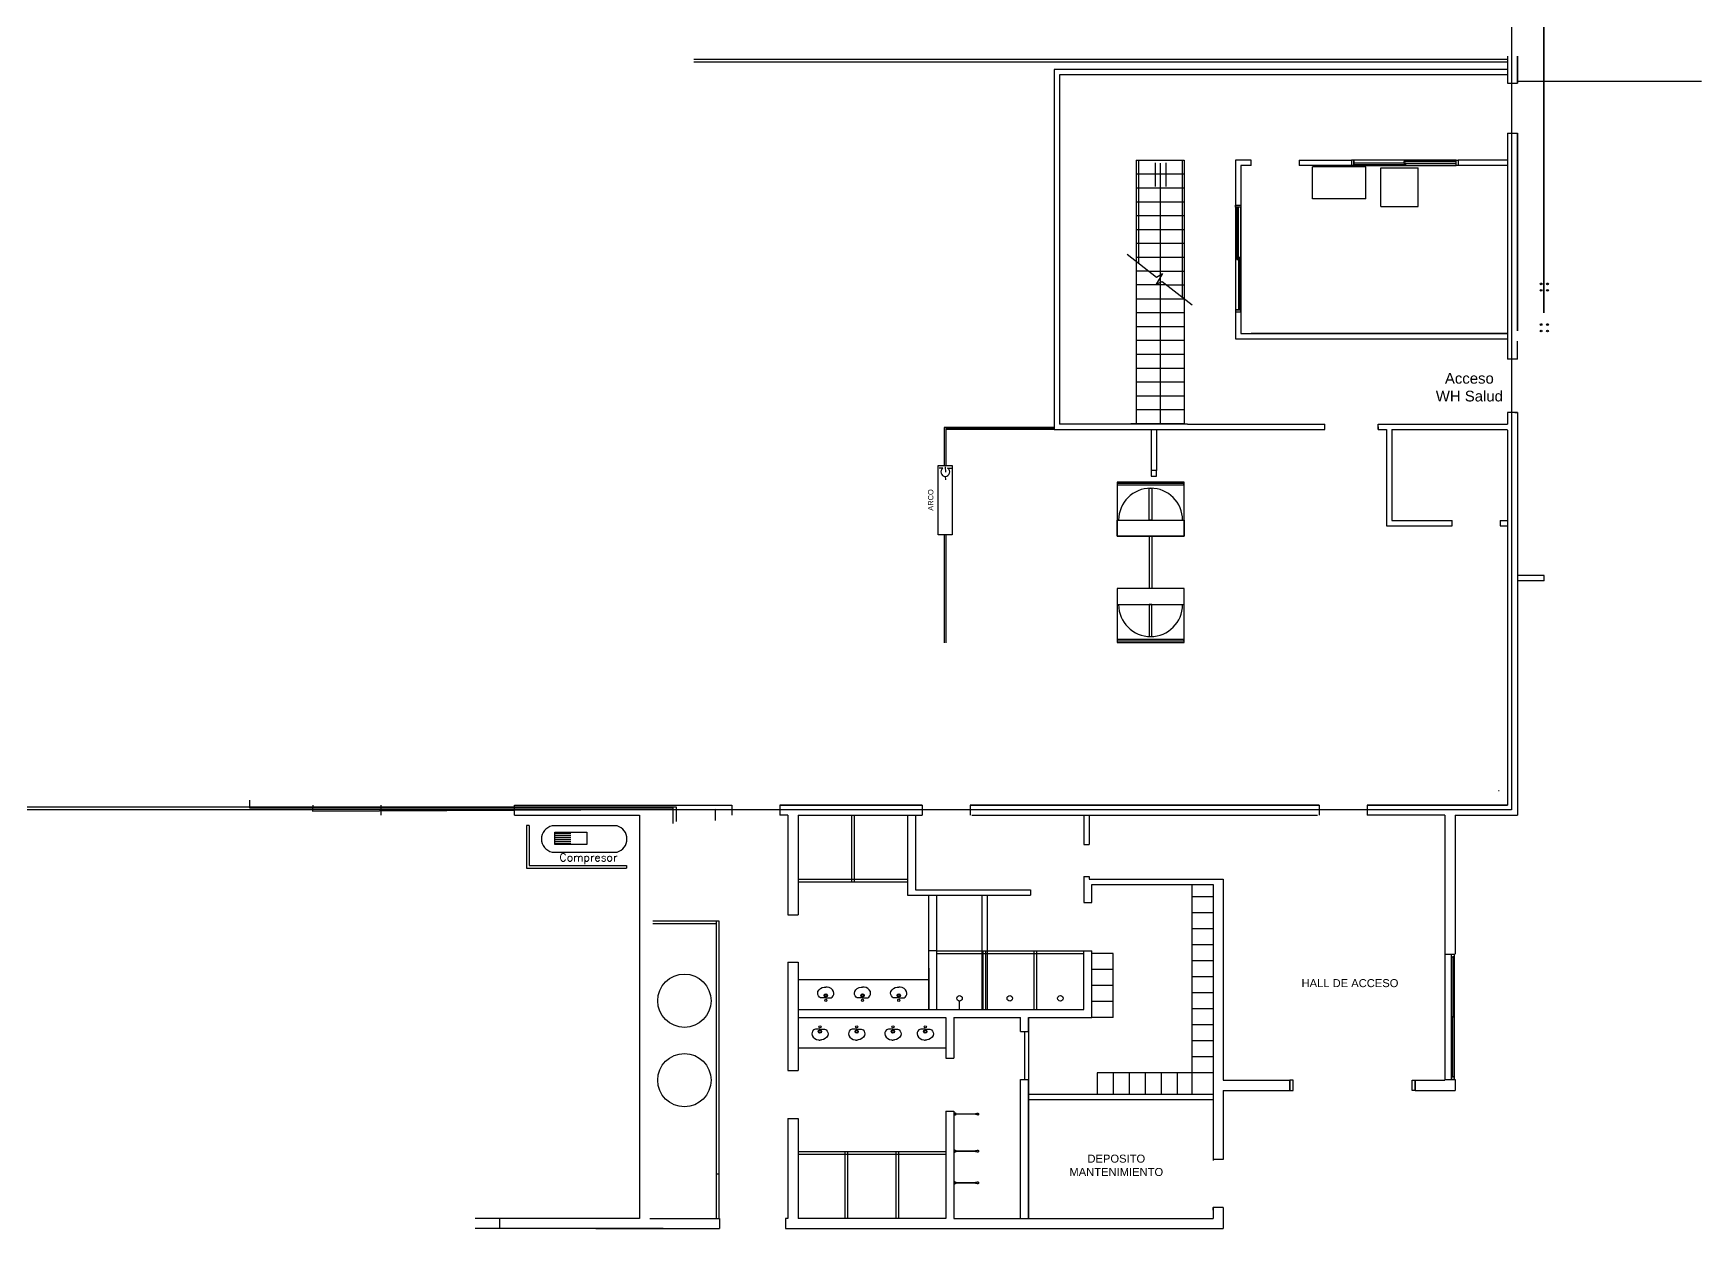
# Model space of a CAD drawing. Header units: millimetres. Extents: x 4 to 170, y 55 to 153.
# Drawn here: x 138.42 to 169.7, y 55.18 to 77.61 of the extents above; entities that cross this region are included whole.
import ezdxf

# ---------------------------------------------------------------- set-up
doc = ezdxf.new("R2010")
doc.units = ezdxf.units.MM
for name, pattern in [('AUDIT_I_201002150132-0', [0]), ('BORDER2', [0.875, 0.25, -0.125, 0.25, -0.125, 0, -0.125]), ('DASHED', [817.52, 545.02, -272.5])]:
    doc.linetypes.add(name, pattern=pattern)
for name, color, linetype in [('carpinterias', 7, 'Continuous'), ('EQ - Mobiliario', 252, 'AUDIT_I_201002150132-0'), ('Equipamientos', 7, 'Continuous'), ('Paredes_oficinas_P.B.', 6, 'Continuous'), ('Servicios', 7, 'BORDER2')]:
    doc.layers.add(name, color=color, linetype=linetype)
doc.styles.get("Standard").update_dxf_attribs({"font": 'txt.shx'})

msp = doc.modelspace()

# ---------------------------------------------------------------- linework, layer by layer
at = {"ltscale": 5}
for p, q in [((166.737085, 72.361119), (166.737085, 143.947119)), ((166.743085, 72.361119), (166.743085, 143.947119))]:
    msp.add_line(p, q, dxfattribs=at)
at = {"color": 252}
msp.add_line((166.246155, 76.706837), (169.696155, 76.706837), dxfattribs=at)
for p, q in [((159.096155, 75.227119), (159.096155, 73.329119)), ((159.096155, 75.227119), (159.996155, 75.227119)), ((159.096155, 75.227119), (159.096155, 73.329119)), ((159.096155, 75.227119), (159.996155, 75.227119)), ((159.096155, 75.227119), (159.096155, 73.329119)), ((159.096155, 75.227119), (159.996155, 75.227119)), ((159.136155, 75.227119), (159.136155, 73.297919)), ((159.136155, 75.227119), (159.136155, 73.297919)), ((159.136155, 75.227119), (159.136155, 73.297919)), ((159.956155, 75.227119), (159.956155, 72.658319)), ((159.956155, 75.227119), (159.956155, 72.658319)), ((159.956155, 75.227119), (159.956155, 72.658319)), ((159.996155, 75.227119), (159.996155, 72.627119)), ((159.996155, 75.227119), (159.996155, 72.627119)), ((159.996155, 75.227119), (159.996155, 72.627119)), ((159.096155, 74.967119), (159.996155, 74.967119)), ((159.096155, 74.967119), (159.996155, 74.967119)), ((159.096155, 74.967119), (159.996155, 74.967119)), ((159.096155, 74.707119), (159.996155, 74.707119)), ((159.096155, 74.707119), (159.996155, 74.707119)), ((159.096155, 74.707119), (159.996155, 74.707119)), ((159.096155, 74.447119), (159.996155, 74.447119)), ((159.096155, 74.447119), (159.996155, 74.447119)), ((159.096155, 74.447119), (159.996155, 74.447119)), ((159.096155, 74.187119), (159.996155, 74.187119)), ((159.096155, 74.187119), (159.996155, 74.187119)), ((159.096155, 74.187119), (159.996155, 74.187119)), ((159.096155, 73.927119), (159.996155, 73.927119)), ((159.096155, 73.927119), (159.996155, 73.927119)), ((159.096155, 73.927119), (159.996155, 73.927119)), ((159.096155, 73.667119), (159.996155, 73.667119)), ((159.096155, 73.667119), (159.996155, 73.667119)), ((159.096155, 73.667119), (159.996155, 73.667119)), ((159.096155, 73.407119), (159.996155, 73.407119)), ((159.096155, 73.407119), (159.996155, 73.407119)), ((159.096155, 73.407119), (159.996155, 73.407119)), ((159.329489, 73.147119), (159.996155, 73.147119)), ((159.329489, 73.147119), (159.996155, 73.147119)), ((159.329489, 73.147119), (159.996155, 73.147119)), ((159.662822, 72.887119), (159.996155, 72.887119)), ((159.662822, 72.887119), (159.996155, 72.887119)), ((159.662822, 72.887119), (159.996155, 72.887119))]:
    msp.add_line(p, q)
at = {"ltscale": 0.1}
msp.add_line((159.329489, 73.147119), (159.096155, 73.147119), dxfattribs=at)
msp.add_line((159.329489, 73.147119), (159.096155, 73.147119), dxfattribs=at)
msp.add_line((159.329489, 73.147119), (159.096155, 73.147119), dxfattribs=at)
at = {"color": 0}
msp.add_line((165.898704, 63.398122), (165.886704, 63.398122), dxfattribs=at)
for points in [[(163.1334, 75.127119), (163.1734, 75.127119), (163.1734, 75.227119), (163.1334, 75.227119)], [(163.1334, 75.127119), (163.1734, 75.127119), (163.1734, 75.227119), (163.1334, 75.227119)], [(163.1334, 75.127119), (163.1734, 75.127119), (163.1734, 75.227119), (163.1334, 75.227119)], [(165.1334, 75.127119), (165.0934, 75.127119), (165.0934, 75.227119), (165.1334, 75.227119)], [(165.1334, 75.127119), (165.0934, 75.127119), (165.0934, 75.227119), (165.1334, 75.227119)], [(165.1334, 75.127119), (165.0934, 75.127119), (165.0934, 75.227119), (165.1334, 75.227119)], [(161.056155, 74.382068), (161.056155, 74.342068), (160.956155, 74.342068), (160.956155, 74.382068)], [(161.056155, 74.382068), (161.056155, 74.342068), (160.956155, 74.342068), (160.956155, 74.382068)], [(161.056155, 74.382068), (161.056155, 74.342068), (160.956155, 74.342068), (160.956155, 74.382068)], [(158.924719, 73.46284), (159.478487, 73.030901), (159.588976, 73.100461), (159.467013, 72.902589), (159.58045, 72.951369), (160.141611, 72.513664)], [(158.924719, 73.46284), (159.478487, 73.030901), (159.588976, 73.100461), (159.467013, 72.902589), (159.58045, 72.951369), (160.141611, 72.513664)], [(158.924719, 73.46284), (159.478487, 73.030901), (159.588976, 73.100461), (159.467013, 72.902589), (159.58045, 72.951369), (160.141611, 72.513664)], [(161.056155, 72.382068), (161.056155, 72.422068), (160.956155, 72.422068), (160.956155, 72.382068)], [(161.056155, 72.382068), (161.056155, 72.422068), (160.956155, 72.422068), (160.956155, 72.382068)], [(161.056155, 72.382068), (161.056155, 72.422068), (160.956155, 72.422068), (160.956155, 72.382068)]]:
    msp.add_lwpolyline(points)
for points in [[(163.1734, 75.127119), (165.0934, 75.127119), (165.0934, 75.227119), (163.1734, 75.227119)], [(163.1734, 75.142119), (164.1534, 75.142119), (164.1534, 75.172119), (163.1734, 75.172119)], [(163.1734, 75.142119), (164.1534, 75.142119), (164.1534, 75.172119), (163.1734, 75.172119)], [(163.1734, 75.142119), (164.1534, 75.142119), (164.1534, 75.172119), (163.1734, 75.172119)], [(164.1134, 75.172119), (165.0934, 75.172119), (165.0934, 75.202119), (164.1134, 75.202119)], [(164.1134, 75.172119), (165.0934, 75.172119), (165.0934, 75.202119), (164.1134, 75.202119)], [(164.1134, 75.172119), (165.0934, 75.172119), (165.0934, 75.202119), (164.1134, 75.202119)], [(161.056155, 72.422068), (161.056155, 74.342068), (160.956155, 74.342068), (160.956155, 72.422068)], [(161.056155, 72.422068), (161.056155, 74.342068), (160.956155, 74.342068), (160.956155, 72.422068)], [(161.056155, 72.422068), (161.056155, 74.342068), (160.956155, 74.342068), (160.956155, 72.422068)], [(161.011155, 73.362068), (161.011155, 74.342068), (160.981155, 74.342068), (160.981155, 73.362068)], [(161.011155, 73.362068), (161.011155, 74.342068), (160.981155, 74.342068), (160.981155, 73.362068)], [(161.011155, 73.362068), (161.011155, 74.342068), (160.981155, 74.342068), (160.981155, 73.362068)], [(161.041155, 72.422068), (161.041155, 73.402068), (161.011155, 73.402068), (161.011155, 72.422068)], [(161.041155, 72.422068), (161.041155, 73.402068), (161.011155, 73.402068), (161.011155, 72.422068)], [(161.041155, 72.422068), (161.041155, 73.402068), (161.011155, 73.402068), (161.011155, 72.422068)]]:
    msp.add_lwpolyline(points, close=True)
msp.add_lwpolyline([(148.14263, 62.249196), (149.362158, 62.249196, 0.761536), (149.362158, 62.737007), (148.14263, 62.737007, 0.814462)], format="xyb", close=True, dxfattribs=at)
msp.add_lwpolyline([(148.193038, 62.619829), (148.792568, 62.619829), (148.792568, 62.389137), (148.193038, 62.389137)], close=True, dxfattribs=at)
for points in [[(148.193038, 62.593305), (148.492806, 62.593305)], [(148.193038, 62.556719), (148.492806, 62.556719)], [(148.193038, 62.520133), (148.492806, 62.520133)], [(148.193038, 62.483547), (148.492806, 62.483547)], [(148.193038, 62.446961), (148.492806, 62.446961)], [(148.193038, 62.410375), (148.492806, 62.410375)]]:
    msp.add_lwpolyline(points, dxfattribs=at)
at = {"color": 2}
for centre in [(166.686068, 72.906102), (166.806655, 72.906102), (166.686068, 72.785516), (166.806655, 72.785516), (166.686068, 72.142034), (166.686068, 72.021447), (166.806655, 72.142034), (166.806655, 72.021447)]:
    msp.add_circle(centre, 0.016078, dxfattribs=at)
at = {"layer": 'carpinterias', "linetype": 'Continuous'}
msp.add_line((164.882687, 60.329745), (164.882687, 57.982558), dxfattribs=at)
for points in [[(165.008902, 60.279745), (165.008902, 60.329745), (165.058902, 60.329745), (165.058902, 60.279745)], [(165.008902, 60.279745), (165.008902, 60.329745), (165.058902, 60.329745)], [(165.058902, 57.982558), (165.008902, 57.982558), (165.008902, 58.102558)], [(165.008902, 57.982558), (165.008902, 58.032558), (165.058902, 58.032558), (165.058902, 57.982558)], [(165.008902, 57.982558), (165.008902, 58.032558), (165.058902, 58.032558)]]:
    msp.add_lwpolyline(points, dxfattribs=at)
for points in [[(165.008902, 58.032558), (165.008902, 60.279745), (165.058902, 60.279745), (165.058902, 58.032558)], [(165.058902, 59.156151), (165.058902, 60.279745), (165.033902, 60.279745), (165.033902, 59.156151)], [(165.008902, 59.156151), (165.008902, 58.032558), (165.033902, 58.032558), (165.033902, 59.156151)], [(161.97785, 57.776485), (162.03785, 57.776485), (162.03785, 57.966485), (161.97785, 57.966485)], [(164.326977, 57.776485), (164.266977, 57.776485), (164.266977, 57.966485), (164.326977, 57.966485)]]:
    msp.add_lwpolyline(points, close=True, dxfattribs=at)
at = {"layer": 'Defpoints', "color": 10, "linetype": 'Continuous'}
for p, q in [((157.556301, 70.211024), (155.493774, 70.211024)), ((155.493774, 70.211024), (155.493774, 69.502191)), ((157.556301, 70.181024), (155.523774, 70.181024)), ((155.523774, 70.181024), (155.523774, 69.502191)), ((155.493774, 68.20118), (155.493774, 66.177122)), ((155.523774, 68.20118), (155.523774, 66.177122))]:
    msp.add_line(p, q, dxfattribs=at)
at = {"layer": 'Defpoints', "color": 0, "linetype": 'Continuous'}
for p, q in [((157.556301, 70.207119), (155.493774, 70.207119)), ((155.493774, 70.207119), (155.493774, 69.498287)), ((157.556301, 70.177119), (155.523774, 70.177119)), ((155.523774, 70.177119), (155.523774, 69.498287)), ((155.493774, 68.197275), (155.493774, 66.173217)), ((155.523774, 68.197275), (155.523774, 66.173217))]:
    msp.add_line(p, q, dxfattribs=at)
at = {"layer": 'Defpoints'}
for p, q in [((155.469816, 69.447851, -0.000013), (155.398924, 69.447215, -0.000013)), ((155.560223, 69.448662, -0.000013), (155.630094, 69.449289, -0.000013))]:
    msp.add_line(p, q, dxfattribs=at)
at = {"layer": 'Defpoints', "linetype": 'ByBlock'}
for p, q in [((155.516119, 69.474527, -0.000013), (155.517027, 69.37269, -0.000013)), ((155.516382, 69.29581, -0.000013), (155.516976, 69.229276, -0.000013))]:
    msp.add_line(p, q, dxfattribs=at)
at = {"layer": 'Defpoints', "linetype": 'Continuous'}
for p, q in [((156.208333, 59.293501), (156.208333, 61.437119)), ((156.308333, 59.293501), (156.308333, 61.437119)), ((155.355149, 60.393501), (155.205149, 60.393501))]:
    msp.add_line(p, q, dxfattribs=at)
for points in [[(75.328921, 143.917034), (75.328921, 144.045454), (166.133928, 144.045454), (166.133928, 63.042325), (96.594342, 63.042325)], [(142.471048, 63.218948), (142.471048, 63.075084), (150.40567, 63.075084), (150.40567, 62.784132)], [(97.978435, 63.152785), (97.978435, 63.098109), (150.468424, 63.098109), (150.468424, 62.819868)], [(143.660318, 63.127119), (143.655249, 63.017515), (151.202896, 63.053247), (151.202083, 62.837999)]]:
    msp.add_lwpolyline(points, dxfattribs=at)
at = {"layer": 'Defpoints', "color": 10, "linetype": 'Continuous', "elevation": -2.17873}
msp.add_lwpolyline([(155.384826, 69.502191), (155.646032, 69.502191), (155.646032, 68.20118), (155.384826, 68.20118)], close=True, dxfattribs=at)
at = {"layer": 'Defpoints', "color": 0, "linetype": 'Continuous', "elevation": -2.17873}
msp.add_lwpolyline([(155.384826, 69.498287), (155.646032, 69.498287), (155.646032, 68.197275), (155.384826, 68.197275)], close=True, dxfattribs=at)
at = {"layer": 'Defpoints', "linetype": 'ByBlock'}
msp.add_arc((155.515643, 69.378736, -0.000013), 0.082928, 123.546485, 57.481402, dxfattribs=at)
at = {"layer": 'EQ - Mobiliario'}
for p, q in [((147.715336, 62.748243), (147.665336, 62.748243)), ((149.536664, 61.998872), (149.536664, 61.948872))]:
    msp.add_line(p, q, dxfattribs=at)
for points in [[(147.665336, 62.748243), (147.665336, 61.948872), (149.536664, 61.948872)], [(147.715336, 62.748243), (147.715336, 61.998872), (149.536664, 61.998872)]]:
    msp.add_lwpolyline(points, dxfattribs=at)
at = {"layer": 'Equipamientos', "color": 0, "linetype": 'ByBlock'}
for p, q in [((163.40254, 75.099129), (162.40254, 75.099129)), ((162.40254, 74.499129), (162.40254, 75.099129)), ((163.40254, 74.499129), (163.40254, 75.099129)), ((163.681817, 74.357995), (163.681817, 75.081187)), ((163.681817, 75.081187), (164.381817, 75.081187)), ((164.381817, 74.357995), (164.381817, 75.081187)), ((163.40254, 74.499129), (162.40254, 74.499129)), ((163.681817, 74.357995), (164.381817, 74.357995))]:
    msp.add_line(p, q, dxfattribs=at)
at = {"layer": 'Paredes_oficinas_P.B.'}
for p, q in [((166.246155, 76.670861), (166.246155, 77.178765)), ((166.246155, 72.023148), (166.245215, 75.730861))]:
    msp.add_line(p, q, dxfattribs=at)
at = {"layer": 'Paredes_oficinas_P.B.', "linetype": 'Continuous'}
for p, q in [((157.556301, 76.927119), (157.556301, 70.177119)), ((166.056155, 76.927119), (157.556301, 76.927119)), ((157.656301, 76.827119), (157.656301, 70.277119)), ((166.056155, 76.827119), (157.656301, 76.827119)), ((160.956155, 75.227119), (160.956155, 72.627119)), ((161.248843, 75.227119), (160.956155, 75.227119)), ((160.956155, 75.227119), (160.956155, 72.627119)), ((161.248843, 75.227119), (160.956155, 75.227119)), ((160.956155, 75.227119), (160.956155, 74.382068)), ((161.248843, 75.227119), (160.956155, 75.227119)), ((161.056155, 75.127119), (161.056155, 71.977119)), ((161.248843, 75.127119), (161.056155, 75.127119)), ((161.248843, 75.127119), (161.056155, 75.127119)), ((161.056155, 75.127119), (161.056155, 71.977119)), ((161.056155, 75.127119), (161.056155, 74.382068)), ((161.248843, 75.127119), (161.056155, 75.127119)), ((161.248843, 75.127119), (161.248843, 75.227119)), ((161.248843, 75.127119), (161.248843, 75.227119)), ((161.248843, 75.127119), (161.248843, 75.227119)), ((162.148843, 75.227119), (162.148843, 75.127119)), ((162.148843, 75.227119), (162.148843, 75.127119)), ((162.148843, 75.227119), (162.148843, 75.127119)), ((162.148843, 75.227119), (163.1334, 75.227119)), ((166.056155, 75.127119), (162.148843, 75.127119)), ((163.1734, 75.127119), (162.148843, 75.127119)), ((163.1334, 75.227119), (163.1334, 75.127119)), ((163.1334, 75.227119), (163.1334, 75.127119)), ((163.1334, 75.227119), (163.1334, 75.127119)), ((166.056155, 75.127119), (165.0934, 75.127119)), ((165.1334, 75.227119), (165.1334, 75.127119)), ((165.1334, 75.227119), (165.1334, 75.127119)), ((166.056155, 75.227119), (165.1334, 75.227119)), ((165.1334, 75.227119), (165.1334, 75.127119)), ((166.056155, 75.127119), (165.1334, 75.127119)), ((160.956155, 74.382068), (161.056155, 74.382068)), ((160.956155, 74.382068), (161.056155, 74.382068)), ((160.956155, 74.382068), (161.056155, 74.382068)), ((160.956155, 72.382068), (161.056155, 72.382068)), ((160.956155, 72.382068), (161.056155, 72.382068)), ((160.956155, 72.382068), (160.956155, 71.877119)), ((160.956155, 72.382068), (161.056155, 72.382068)), ((161.056155, 71.977119), (166.056155, 71.977119)), ((161.056155, 71.977119), (166.056155, 71.977119)), ((166.056155, 71.977119), (161.248843, 71.977119)), ((160.956155, 71.877119), (166.056155, 71.877119)), ((160.956155, 71.877119), (166.056155, 71.877119)), ((166.246155, 71.492348), (166.246155, 71.832219)), ((166.246155, 71.492348), (166.056092, 71.492348)), ((166.246155, 70.492348), (166.056155, 70.492348)), ((160.056155, 70.277119), (157.656301, 70.277119)), ((159.374191, 70.177119), (159.374191, 69.403187)), ((159.474191, 70.177119), (159.474191, 69.403187)), ((163.790819, 70.177119), (163.790819, 68.366125)), ((163.790819, 70.177119), (163.790819, 68.366125)), ((163.790819, 70.177119), (163.790819, 68.366125)), ((163.890819, 70.177119), (163.890819, 68.466125)), ((163.890819, 70.177119), (163.890819, 68.466125)), ((163.890819, 70.177119), (163.890819, 68.466125)), ((163.790819, 68.366125), (165.019146, 68.366125)), ((163.790819, 68.366125), (165.019146, 68.366125)), ((163.790819, 68.366125), (165.019146, 68.366125)), ((163.890819, 68.466125), (165.019146, 68.466125)), ((163.890819, 68.466125), (165.019146, 68.466125)), ((163.890819, 68.466125), (165.019146, 68.466125)), ((165.019146, 68.366125), (165.019146, 68.466125)), ((165.019146, 68.366125), (165.019146, 68.466125)), ((165.019146, 68.366125), (165.019146, 68.466125)), ((165.919146, 68.466125), (166.056155, 68.466125)), ((165.919146, 68.466125), (165.919146, 68.366125)), ((165.919146, 68.366125), (166.056155, 68.366125)), ((147.437726, 62.937119), (149.785149, 62.937119)), ((155.080698, 63.127119), (155.080698, 62.937119)), ((155.980698, 63.127119), (155.980698, 62.937119)), ((155.205149, 59.293501), (155.205149, 61.437119)), ((155.355149, 59.293501), (155.355149, 61.437119)), ((158.115056, 61.537119), (158.115056, 61.303544)), ((158.115056, 59.293501), (158.115056, 60.393501)), ((158.115056, 60.393501), (158.265056, 60.393501)), ((158.265056, 59.143501), (158.265056, 60.393501)), ((155.674964, 59.143501), (155.674964, 58.384982)), ((155.674964, 59.143501), (156.924964, 59.143501)), ((155.524964, 57.384982), (155.524964, 55.374114)), ((155.674964, 57.384982), (155.674964, 55.374114)), ((152.52234, 55.374114), (152.52234, 55.184114))]:
    msp.add_line(p, q, dxfattribs=at)
at = {"layer": 'Paredes_oficinas_P.B.', "color": 6, "linetype": 'Continuous'}
for p, q in [((166.246155, 71.492348), (166.146155, 71.492348)), ((166.246155, 70.492348), (166.146155, 70.492348)), ((162.633378, 70.177119), (162.633378, 70.277119)), ((163.633378, 70.177119), (163.633378, 70.277119)), ((166.74616, 67.434574), (166.246155, 67.434574)), ((166.74616, 67.334574), (166.246155, 67.334574)), ((166.74616, 67.334574), (166.74616, 67.434574))]:
    msp.add_line(p, q, dxfattribs=at)
at = {"layer": 'Paredes_oficinas_P.B.', "linetype": 'DASHED'}
msp.add_line((159.996155, 70.547119), (159.996155, 70.277119), dxfattribs=at)
msp.add_line((159.996155, 70.547119), (159.996155, 70.277119), dxfattribs=at)
at = {"layer": 'Paredes_oficinas_P.B.', "color": 20, "linetype": 'Continuous'}
for p, q in [((166.196155, 70.492348), (166.246155, 70.492348)), ((163.633378, 70.227119), (163.633378, 70.177119))]:
    msp.add_line(p, q, dxfattribs=at)
at = {"layer": 'Paredes_oficinas_P.B.', "linetype": 'Continuous'}
for points in [[(166.055226, 77.178765), (166.055226, 76.670861)], [(166.055226, 77.178765), (166.055226, 76.670861)], [(166.055226, 77.178765), (166.055226, 76.670861)], [(166.055226, 77.178765), (166.055226, 76.670861)], [(166.246155, 77.178765), (166.246155, 76.670861)], [(166.246155, 77.178765), (166.246155, 76.670861)], [(166.246155, 76.670861), (166.246155, 77.178765)], [(166.055226, 76.670861), (166.246155, 76.670861)], [(166.054286, 75.730861), (166.056135, 71.492348)], [(166.054286, 75.730861), (166.056135, 71.492348)], [(166.054286, 75.730861), (166.245215, 75.730861)], [(166.245215, 75.730861), (166.246155, 72.023148)], [(166.245215, 75.730861), (166.246155, 72.023148)], [(166.056155, 70.492348), (166.056155, 70.277119)], [(166.056155, 70.492348), (166.056155, 70.277119)], [(166.056155, 70.492348), (166.056155, 70.277119)], [(166.246155, 70.492348), (166.245226, 63.127119)], [(166.246155, 70.492348), (166.245226, 63.127119)], [(166.246155, 70.492348), (166.245226, 63.127119)], [(166.246155, 70.492348), (166.245226, 62.937117)], [(157.556301, 70.177119), (162.633378, 70.177119)], [(157.556301, 70.177119), (162.633378, 70.177119)], [(157.556301, 70.177119), (162.633378, 70.177119)], [(160.056155, 70.277119), (162.633378, 70.277119)], [(160.056155, 70.277119), (162.633378, 70.277119)], [(160.056155, 70.277119), (162.633378, 70.277119)], [(163.633378, 70.277119), (166.056155, 70.277119)], [(163.633378, 70.277119), (166.056155, 70.277119)], [(163.633378, 70.277119), (166.056155, 70.277119)], [(163.633378, 70.177119), (163.790819, 70.177119)], [(163.633378, 70.177119), (163.790819, 70.177119)], [(163.633378, 70.177119), (163.790819, 70.177119)], [(163.890819, 70.177119), (166.056155, 70.177119)], [(163.890819, 70.177119), (166.056155, 70.177119)], [(163.890819, 70.177119), (166.056155, 70.177119)], [(166.055226, 70.16031), (166.055226, 63.127119)], [(166.055226, 70.16031), (166.055226, 63.127119)], [(166.055226, 70.16031), (166.055226, 63.127119)], [(166.055226, 70.16031), (166.055226, 63.127119)], [(144.937726, 62.937119), (144.937726, 63.127119)], [(147.436797, 63.127119), (151.515568, 63.127119)], [(147.437726, 62.937119), (147.437726, 63.127119)], [(149.50542, 63.127119), (151.515568, 63.127119)], [(149.50542, 63.127119), (151.515568, 63.127119)], [(149.785149, 62.937119), (149.785149, 55.374114)], [(151.515568, 63.127119), (151.515568, 62.937119)], [(151.515568, 63.127119), (151.515568, 62.937119)], [(152.415568, 63.127122), (155.080698, 63.127119)], [(152.415568, 63.127122), (155.080698, 63.127119)], [(152.688106, 63.127119), (152.415568, 63.127119)], [(152.415568, 63.127119), (152.688106, 63.127119)], [(152.415568, 63.127119), (152.688106, 63.127119)], [(152.415568, 63.127119), (152.688106, 63.127119)], [(152.415568, 63.127119), (152.688106, 63.127119)], [(155.080698, 63.127119), (152.415568, 63.127119)], [(152.415568, 63.127119), (152.415568, 62.937119)], [(152.465568, 62.937119), (152.415568, 62.937119)], [(152.565149, 62.937119), (152.415568, 62.937119)], [(152.565149, 62.937119), (152.565149, 61.072027)], [(152.755149, 62.937119), (152.755149, 61.072027)], [(152.755149, 62.937119), (155.080698, 62.937119)], [(153.588106, 63.127122), (155.080698, 63.127119)], [(153.588106, 63.127122), (155.080698, 63.127119)], [(153.588106, 63.127122), (155.080698, 63.127119)], [(153.588106, 63.127122), (155.080698, 63.127119)], [(155.080698, 63.127119), (153.588106, 63.127119)], [(155.080698, 63.127119), (153.588106, 63.127119)], [(154.805149, 62.937119), (154.805149, 61.437119)], [(154.955149, 62.937119), (154.955149, 61.537119)], [(155.980698, 63.127122), (161.359991, 63.127122)], [(155.980698, 63.127122), (162.522987, 63.127122)], [(155.980698, 63.127122), (161.359991, 63.127122)], [(155.980698, 63.127122), (162.522987, 63.127122)], [(155.980698, 63.127122), (160.187452, 63.127122)], [(155.980698, 63.127122), (162.522987, 63.127122)], [(161.359991, 63.127119), (155.980698, 63.127119)], [(161.359991, 63.127119), (155.980698, 63.127119)], [(160.187452, 63.127119), (155.980698, 63.127119)], [(156.010698, 62.937119), (158.215056, 62.937119)], [(158.115056, 62.937119), (158.115056, 62.387119)], [(158.215056, 62.937119), (158.215056, 62.387119)], [(158.215056, 62.937119), (162.493187, 62.937119)], [(161.087452, 63.127119), (162.522987, 63.127119)], [(162.522987, 63.127119), (161.087452, 63.127119)], [(162.522987, 63.127119), (162.522987, 62.937119)], [(164.882687, 63.127119), (163.422987, 63.127119)], [(163.422987, 63.127119), (164.882687, 63.127119)], [(163.422987, 63.127119), (163.422987, 62.937119)], [(163.422987, 63.127119), (163.422987, 62.937119)], [(163.422987, 63.127119), (165.072687, 63.127119)], [(164.882687, 63.127119), (163.422987, 63.127119)], [(163.422987, 63.127119), (164.882687, 63.127119)], [(163.422987, 63.127119), (165.072687, 63.127119)], [(164.882687, 62.937119), (163.422987, 62.937119)], [(166.055226, 63.127119), (164.086592, 63.127119)], [(164.086592, 63.127119), (166.055226, 63.127119)], [(164.086592, 63.127119), (166.055226, 63.127119)], [(166.055226, 63.127119), (164.086592, 63.127119)], [(164.086592, 63.127119), (166.055226, 63.127119)], [(164.086592, 63.127119), (166.055226, 63.127119)], [(166.055226, 63.127119), (164.086592, 63.127119)], [(164.086592, 63.127119), (166.055226, 63.127119)], [(164.086592, 63.127119), (166.055226, 63.127119)], [(166.055226, 63.127119), (164.086592, 63.127119)], [(164.086592, 63.127119), (166.055226, 63.127119)], [(164.086592, 63.127119), (166.055226, 63.127119)], [(164.882687, 62.937119), (164.882687, 60.329745)], [(165.072615, 62.937117), (166.245226, 62.937117)], [(165.072615, 62.937117), (166.245226, 62.937117)], [(165.072687, 62.937117), (165.072687, 60.329745)], [(158.115056, 62.387119), (158.215056, 62.387119)], [(158.115056, 61.787119), (158.115056, 61.303544)], [(158.115056, 61.787119), (158.215056, 61.787119)], [(158.215056, 61.787119), (158.215056, 61.737119)], [(158.215056, 61.737119), (160.728233, 61.737119)], [(158.265056, 61.637119), (160.538233, 61.637119)], [(158.265056, 61.303544), (158.265056, 61.637119)], [(160.538233, 61.637119), (160.538233, 56.45995)], [(160.728233, 61.737119), (160.728233, 57.966485)], [(154.805149, 61.437119), (155.355149, 61.437119)], [(154.955149, 61.537119), (157.115056, 61.537119)], [(155.355149, 61.437119), (157.115056, 61.437119)], [(157.115056, 61.537119), (157.115056, 61.437119)], [(158.115056, 61.303544), (158.265056, 61.303544)], [(152.565149, 61.072027), (152.755149, 61.072027)], [(152.565149, 60.182977), (152.565149, 58.147612)], [(152.565149, 60.182977), (152.755149, 60.182977)], [(152.755149, 60.182977), (152.755149, 58.147612)], [(155.205149, 60.072027), (155.205149, 59.293501)], [(164.882615, 60.329745), (165.071891, 60.329745)], [(165.072615, 60.329745), (165.072687, 60.329745)], [(152.755149, 59.293501), (158.115056, 59.293501)], [(152.755149, 59.143501), (155.524964, 59.143501)], [(155.524964, 59.143501), (155.524964, 58.384982)], [(156.924964, 58.883055), (156.924964, 59.143501)], [(157.074964, 59.143501), (158.265056, 59.143501)], [(157.074964, 58.883055), (157.074964, 59.143501)], [(157.074964, 59.143501), (157.074964, 58.883055)], [(156.924964, 58.883055), (157.074964, 58.883055)], [(152.755149, 58.693212), (152.755149, 58.527785)], [(155.524964, 58.384982), (155.674964, 58.384982)], [(152.565149, 58.147612), (152.755149, 58.147612)], [(156.924964, 55.374114), (156.924964, 57.983055)], [(156.924964, 57.983055), (157.074964, 57.983055)], [(157.074964, 55.374114), (157.074964, 57.983055)], [(157.074964, 57.983055), (157.074964, 55.374114)], [(160.728233, 57.966485), (161.97785, 57.966485)], [(164.326977, 57.966485), (164.882687, 57.966485)], [(164.882615, 57.982558), (165.072615, 57.982558)], [(164.882615, 57.982558), (164.882615, 57.966485)], [(165.072687, 57.982558), (165.072687, 57.776485)], [(157.074964, 57.707119), (160.538233, 57.707119)], [(157.074964, 57.607119), (160.538233, 57.607119)], [(160.728233, 57.776485), (161.97785, 57.776485)], [(160.728233, 57.776485), (160.728233, 56.47995)], [(164.326977, 57.776485), (165.072687, 57.776485)], [(152.565149, 57.247612), (152.755149, 57.247612)], [(152.565149, 57.247612), (152.565149, 55.374114)], [(152.755149, 57.247612), (152.755149, 55.374114)], [(152.755149, 57.247612), (152.755149, 55.374114)], [(155.524964, 57.384982), (155.674964, 57.384982)], [(160.728233, 56.47995), (160.538233, 56.47995)], [(160.728233, 56.47995), (160.538233, 56.47995)], [(149.785149, 55.374114), (146.700539, 55.374114)], [(147.156501, 55.374114), (147.156501, 55.184114)], [(149.975149, 55.374114), (151.280865, 55.374114)], [(151.280865, 55.374114), (151.280865, 55.184114)], [(152.565149, 55.374114), (152.52234, 55.374114)], [(155.524964, 55.374114), (152.755149, 55.374114)], [(155.674964, 55.374114), (160.538233, 55.374114)], [(160.538233, 55.58995), (160.538233, 55.374114)], [(160.538233, 55.52995), (160.538233, 55.57995)], [(160.728233, 55.57995), (160.538233, 55.57995)], [(160.728233, 55.57995), (160.728233, 55.184114)], [(150.225969, 55.184114), (146.700539, 55.184114)], [(148.963781, 55.184114), (151.280865, 55.184114)], [(148.963781, 55.184114), (151.280865, 55.184114)], [(152.52234, 55.184114), (160.728233, 55.184114)]]:
    msp.add_lwpolyline(points, dxfattribs=at)
msp.add_lwpolyline([(159.474191, 69.403187), (159.374191, 69.403187), (159.374191, 69.298059), (159.474191, 69.298059)], close=True, dxfattribs=at)
at = {"layer": 'Paredes_oficinas_P.B.', "linetype": 'Continuous', "elevation": 4.4}
for points in [[(161.97785, 57.776485), (161.97785, 57.966485)], [(164.326977, 57.776485), (164.326977, 57.966485)]]:
    msp.add_lwpolyline(points, dxfattribs=at)
at = {"layer": 'Servicios', "color": 252, "linetype": 'ByBlock'}
for p, q in [((166.055226, 77.113827), (150.800315, 77.113827)), ((166.055226, 77.063827), (150.800315, 77.063827)), ((159.996155, 69.185334), (158.735737, 69.185334)), ((158.735737, 69.185334), (158.735737, 68.173288)), ((159.996155, 68.173288), (159.996155, 69.185334)), ((158.735737, 68.173288), (159.996155, 68.173288)), ((159.340946, 68.173288), (159.340946, 67.189168)), ((159.340946, 68.173288), (159.340946, 67.189168)), ((159.340946, 68.173288), (159.340946, 67.189168)), ((159.390946, 68.173288), (159.390946, 67.189168)), ((159.390946, 68.173288), (159.390946, 67.189168)), ((159.390946, 68.173288), (159.390946, 67.189168)), ((159.996155, 67.189168), (158.735737, 67.189168)), ((158.735737, 67.189168), (158.735737, 66.177122)), ((159.996155, 67.189168), (158.735737, 67.189168)), ((158.735737, 67.189168), (158.735737, 66.889168)), ((159.996155, 67.189168), (158.735737, 67.189168)), ((158.735737, 67.189168), (158.735737, 66.889168)), ((159.996155, 67.189168), (158.735737, 67.189168)), ((158.735737, 67.189168), (158.735737, 66.177122)), ((159.996155, 67.189168), (158.735737, 67.189168)), ((158.735737, 67.189168), (158.735737, 66.889168)), ((159.996155, 66.177122), (159.996155, 67.189168)), ((159.996155, 66.889168), (159.996155, 67.189168)), ((159.996155, 66.889168), (159.996155, 67.189168)), ((159.996155, 66.177122), (159.996155, 67.189168)), ((159.996155, 66.889168), (159.996155, 67.189168)), ((158.735737, 66.889168), (159.996155, 66.889168)), ((158.735737, 66.889168), (159.996155, 66.889168)), ((158.735737, 66.889168), (159.996155, 66.889168)), ((158.735737, 66.177122), (159.996155, 66.177122)), ((158.735737, 66.177122), (159.996155, 66.177122)), ((160.538233, 61.407119), (160.138233, 61.407119)), ((160.538233, 61.107119), (160.138233, 61.107119)), ((150.035039, 60.957058), (151.271178, 60.957058)), ((150.035039, 60.907058), (151.221178, 60.907058)), ((151.221178, 60.957058), (151.221178, 55.374114)), ((151.271178, 60.957058), (151.271178, 55.374114)), ((160.538233, 60.807119), (160.138233, 60.807119)), ((160.538233, 60.807119), (160.138233, 60.807119)), ((156.225014, 59.293501), (156.225014, 60.393501)), ((156.275014, 59.293501), (156.275014, 60.393501)), ((157.180677, 59.293501), (157.180677, 60.393501)), ((157.230677, 59.293501), (157.230677, 60.393501)), ((160.538233, 60.507119), (160.138233, 60.507119)), ((158.665056, 60.343501), (158.265056, 60.343501)), ((158.665056, 59.143501), (158.665056, 60.343501)), ((160.538233, 60.207119), (160.138233, 60.207119)), ((158.665056, 60.043501), (158.265056, 60.043501)), ((158.665056, 59.743501), (158.265056, 59.743501)), ((160.538233, 59.907119), (160.138233, 59.907119)), ((155.783812, 59.293501), (155.783812, 59.452962)), ((158.665056, 59.443501), (158.265056, 59.443501)), ((160.538233, 59.607119), (160.138233, 59.607119)), ((158.665056, 59.143501), (158.265056, 59.143501)), ((160.538233, 59.307119), (160.138233, 59.307119)), ((156.999964, 58.883055), (156.999964, 57.983055)), ((157.074964, 58.883055), (157.074964, 57.983055)), ((160.538233, 59.007119), (160.138233, 59.007119)), ((160.538233, 58.707119), (160.138233, 58.707119)), ((160.538233, 58.407119), (160.138233, 58.407119)), ((160.538233, 58.107119), (158.365056, 58.107119)), ((158.365056, 58.107119), (158.365056, 57.707119)), ((158.665056, 58.107119), (158.665056, 57.707119)), ((158.965056, 58.107119), (158.965056, 57.707119)), ((159.265056, 58.107119), (159.265056, 57.707119)), ((159.565056, 58.107119), (159.565056, 57.707119)), ((159.865056, 58.107119), (159.865056, 57.707119)), ((155.691583, 57.333617), (155.691583, 57.349115)), ((155.691583, 57.31812), (155.691583, 57.333617)), ((155.700583, 57.338767), (155.697583, 57.338767)), ((155.697583, 57.338767), (155.697583, 57.328467)), ((155.697583, 57.328617), (155.697583, 57.338617)), ((155.697583, 57.338617), (156.105794, 57.338617)), ((156.105794, 57.328617), (155.697583, 57.328617)), ((155.697583, 57.328467), (155.700583, 57.328467)), ((155.721083, 57.338667), (155.718583, 57.338667)), ((155.718583, 57.328567), (155.721083, 57.328567)), ((155.721583, 57.34022), (155.721583, 57.339167)), ((155.721583, 57.328067), (155.721583, 57.327015)), ((155.691583, 56.637862), (155.691583, 56.65336)), ((155.691583, 56.622364), (155.691583, 56.637862)), ((155.700583, 56.643012), (155.697583, 56.643012)), ((155.697583, 56.643012), (155.697583, 56.632712)), ((155.697583, 56.632862), (155.697583, 56.642862)), ((155.697583, 56.642862), (156.105794, 56.642862)), ((156.105794, 56.632862), (155.697583, 56.632862)), ((155.697583, 56.632712), (155.700583, 56.632712)), ((155.721083, 56.642912), (155.718583, 56.642912)), ((155.718583, 56.632812), (155.721083, 56.632812)), ((155.721583, 56.644464), (155.721583, 56.643412)), ((155.721583, 56.632312), (155.721583, 56.63126)), ((151.221178, 56.210204), (151.271178, 56.210204)), ((155.691583, 56.043309), (155.691583, 56.058807)), ((155.691583, 56.027812), (155.691583, 56.043309)), ((155.700583, 56.048459), (155.697583, 56.048459)), ((155.697583, 56.048459), (155.697583, 56.038159)), ((155.697583, 56.038309), (155.697583, 56.048309)), ((155.697583, 56.048309), (156.105794, 56.048309)), ((156.105794, 56.038309), (155.697583, 56.038309)), ((155.697583, 56.038159), (155.700583, 56.038159)), ((155.721083, 56.048359), (155.718583, 56.048359)), ((155.718583, 56.038259), (155.721083, 56.038259)), ((155.721583, 56.049912), (155.721583, 56.048859)), ((155.721583, 56.037759), (155.721583, 56.036707))]:
    msp.add_line(p, q, dxfattribs=at)
at = {"layer": 'Servicios', "color": 252, "linetype": 'DASHED'}
for p, q in [((159.453027, 75.175159), (159.453027, 74.734102)), ((159.453027, 75.175159), (159.453027, 74.734102)), ((159.453027, 75.175159), (159.453027, 74.734102)), ((159.546155, 75.172251), (159.546155, 70.277119)), ((159.546155, 75.172251), (159.546155, 70.277119)), ((159.546155, 75.172251), (159.546155, 70.277119)), ((159.653027, 75.175159), (159.653027, 74.734102)), ((159.653027, 75.175159), (159.653027, 74.734102)), ((159.653027, 75.175159), (159.653027, 74.734102)), ((159.096155, 73.407119), (159.096155, 70.277119)), ((159.096155, 73.407119), (159.096155, 70.277119)), ((159.096155, 73.329119), (159.096155, 70.277119)), ((159.662822, 72.887119), (159.096155, 72.887119)), ((159.662822, 72.887119), (159.096155, 72.887119)), ((159.662822, 72.887119), (159.096155, 72.887119)), ((159.096155, 72.627119), (159.996155, 72.627119)), ((159.096155, 72.627119), (159.996155, 72.627119)), ((159.096155, 72.627119), (159.996155, 72.627119)), ((159.996155, 72.627119), (159.996155, 70.277119)), ((159.096155, 72.367119), (159.996155, 72.367119)), ((159.096155, 72.367119), (159.996155, 72.367119)), ((159.096155, 72.367119), (159.996155, 72.367119)), ((159.096155, 72.107119), (159.996155, 72.107119)), ((159.096155, 72.107119), (159.996155, 72.107119)), ((159.096155, 72.107119), (159.996155, 72.107119)), ((159.096155, 71.847119), (159.996155, 71.847119)), ((159.096155, 71.847119), (159.996155, 71.847119)), ((159.096155, 71.847119), (159.996155, 71.847119)), ((159.096155, 71.587119), (159.996155, 71.587119)), ((159.096155, 71.587119), (159.996155, 71.587119)), ((159.096155, 71.587119), (159.996155, 71.587119)), ((159.096155, 71.327119), (159.996155, 71.327119)), ((159.096155, 71.327119), (159.996155, 71.327119)), ((159.096155, 71.327119), (159.996155, 71.327119)), ((159.096155, 71.067119), (159.996155, 71.067119)), ((159.096155, 71.067119), (159.996155, 71.067119)), ((159.096155, 71.067119), (159.996155, 71.067119)), ((159.096155, 70.807119), (159.996155, 70.807119)), ((159.096155, 70.807119), (159.996155, 70.807119)), ((159.096155, 70.807119), (159.996155, 70.807119)), ((159.096155, 70.547119), (159.996155, 70.547119)), ((159.096155, 70.547119), (159.996155, 70.547119)), ((159.096155, 70.547119), (159.996155, 70.547119)), ((159.996155, 70.547119), (159.996155, 70.277119)), ((159.996155, 70.547119), (159.996155, 70.277119)), ((159.996155, 70.547119), (159.996155, 70.277119)), ((158.996155, 70.287119), (159.996155, 70.287119)), ((158.996155, 70.287119), (159.996155, 70.287119)), ((158.996155, 70.287119), (159.996155, 70.287119))]:
    msp.add_line(p, q, dxfattribs=at)
at = {"layer": 'Servicios', "color": 252, "linetype": 'ByBlock'}
for points in [[(159.996155, 69.185334), (158.735737, 69.185334), (158.735737, 68.173288), (159.996155, 68.173288)], [(159.996155, 69.185334), (158.735737, 69.185334), (158.735737, 68.173288), (159.996155, 68.173288)], [(158.747549, 69.170571), (159.982413, 69.170571), (159.982413, 69.131271), (158.747549, 69.131271)], [(158.747549, 69.170571), (159.982413, 69.170571), (159.982413, 69.131271), (158.747549, 69.131271)], [(158.747549, 69.170571), (159.982413, 69.170571), (159.982413, 69.131271), (158.747549, 69.131271)], [(159.340946, 69.073288), (159.390946, 69.073288), (159.390946, 68.473288), (159.340946, 68.473288)], [(159.340946, 69.073288), (159.390946, 69.073288), (159.390946, 68.473288), (159.340946, 68.473288)], [(159.340946, 69.073288), (159.390946, 69.073288), (159.390946, 68.473288), (159.340946, 68.473288)], [(158.735737, 68.473288), (159.996155, 68.473288), (159.996155, 68.173288), (158.735737, 68.173288)], [(158.735737, 68.473288), (159.996155, 68.473288), (159.996155, 68.173288), (158.735737, 68.173288)], [(158.735737, 68.473288), (159.996155, 68.473288), (159.996155, 68.173288), (158.735737, 68.173288)], [(159.340946, 66.289168), (159.390946, 66.289168), (159.390946, 66.889168), (159.340946, 66.889168)], [(159.340946, 66.289168), (159.390946, 66.289168), (159.390946, 66.889168), (159.340946, 66.889168)], [(158.747549, 66.241387), (159.982413, 66.241387), (159.982413, 66.202087), (158.747549, 66.202087)]]:
    msp.add_lwpolyline(points, close=True, dxfattribs=at)
for points in [[(153.755149, 62.937119), (153.755149, 61.687119)], [(153.805149, 62.937119), (153.805149, 61.687119)], [(152.755149, 61.737119), (154.805149, 61.737119)], [(160.138233, 61.637119), (160.138233, 57.707119)], [(155.355149, 60.393501), (158.115056, 60.393501)], [(155.355149, 60.343501), (158.115056, 60.343501)], [(152.765197, 59.859668), (155.205149, 59.859668)], [(152.765197, 58.577335), (155.524964, 58.577335)], [(155.524964, 56.624114), (152.755149, 56.624114)], [(153.634015, 56.624114), (153.634015, 55.374114)], [(153.684015, 56.624114), (153.684015, 55.374114)], [(154.588358, 56.624114), (154.588358, 55.374114)], [(154.638358, 56.624114), (154.638358, 55.374114)], [(155.524964, 56.574114), (152.755149, 56.574114)]]:
    msp.add_lwpolyline(points, dxfattribs=at)
at = {"layer": 'Servicios', "color": 253, "linetype": 'ByBlock'}
msp.add_lwpolyline([(152.755149, 61.687119), (154.805149, 61.687119)], dxfattribs=at)
at = {"layer": 'Servicios', "color": 252, "linetype": 'ByBlock'}
for points in [[(153.276074, 59.512911), (153.19227, 59.512911, -0.158803), (153.157058, 59.525857, -0.306706), (153.129104, 59.631559, -0.265667), (153.247784, 59.713788, -0.063087), (153.276074, 59.715572)], [(153.276074, 59.512911), (153.19227, 59.512911, -0.158803), (153.157058, 59.525857, -0.306706), (153.129104, 59.631559, -0.265667), (153.247784, 59.713788, -0.063087), (153.276074, 59.715572)], [(153.276074, 59.512911), (153.359877, 59.512911, 0.158803), (153.39509, 59.525857, 0.306706), (153.423044, 59.631559, 0.265667), (153.304364, 59.713788, 0.063087), (153.276074, 59.715572)], [(153.276074, 59.512911), (153.359877, 59.512911, 0.158803), (153.39509, 59.525857, 0.306706), (153.423044, 59.631559, 0.265667), (153.304364, 59.713788, 0.063087), (153.276074, 59.715572)], [(153.964222, 59.512911), (153.880418, 59.512911, -0.158803), (153.845206, 59.525857, -0.306706), (153.817251, 59.631559, -0.265667), (153.935932, 59.713788, -0.063087), (153.964222, 59.715572)], [(153.964222, 59.512911), (153.880418, 59.512911, -0.158803), (153.845206, 59.525857, -0.306706), (153.817251, 59.631559, -0.265667), (153.935932, 59.713788, -0.063087), (153.964222, 59.715572)], [(153.964222, 59.512911), (154.048025, 59.512911, 0.158803), (154.083238, 59.525857, 0.306706), (154.111192, 59.631559, 0.265667), (153.992512, 59.713788, 0.063087), (153.964222, 59.715572)], [(153.964222, 59.512911), (154.048025, 59.512911, 0.158803), (154.083238, 59.525857, 0.306706), (154.111192, 59.631559, 0.265667), (153.992512, 59.713788, 0.063087), (153.964222, 59.715572)], [(154.644024, 59.512911), (154.56022, 59.512911, -0.158803), (154.525008, 59.525857, -0.306706), (154.497054, 59.631559, -0.265667), (154.615734, 59.713788, -0.063087), (154.644024, 59.715572)], [(154.644024, 59.512911), (154.56022, 59.512911, -0.158803), (154.525008, 59.525857, -0.306706), (154.497054, 59.631559, -0.265667), (154.615734, 59.713788, -0.063087), (154.644024, 59.715572)], [(154.644024, 59.512911), (154.727828, 59.512911, 0.158803), (154.76304, 59.525857, 0.306706), (154.790994, 59.631559, 0.265667), (154.672314, 59.713788, 0.063087), (154.644024, 59.715572)], [(154.644024, 59.512911), (154.727828, 59.512911, 0.158803), (154.76304, 59.525857, 0.306706), (154.790994, 59.631559, 0.265667), (154.672314, 59.713788, 0.063087), (154.644024, 59.715572)], [(153.166586, 58.925395), (153.082782, 58.925395, 0.158803), (153.04757, 58.912449, 0.306706), (153.019616, 58.806748, 0.265667), (153.138296, 58.724519, 0.063087), (153.166586, 58.722734)], [(153.166586, 58.925395), (153.082782, 58.925395, 0.158803), (153.04757, 58.912449, 0.306706), (153.019616, 58.806748, 0.265667), (153.138296, 58.724519, 0.063087), (153.166586, 58.722734)], [(153.166586, 58.925395), (153.25039, 58.925395, -0.158803), (153.285602, 58.912449, -0.306706), (153.313556, 58.806748, -0.265667), (153.194876, 58.724519, -0.063087), (153.166586, 58.722734)], [(153.166586, 58.925395), (153.25039, 58.925395, -0.158803), (153.285602, 58.912449, -0.306706), (153.313556, 58.806748, -0.265667), (153.194876, 58.724519, -0.063087), (153.166586, 58.722734)], [(153.854734, 58.925395), (153.77093, 58.925395, 0.158803), (153.735718, 58.912449, 0.306706), (153.707764, 58.806748, 0.265667), (153.826444, 58.724519, 0.063087), (153.854734, 58.722734)], [(153.854734, 58.925395), (153.77093, 58.925395, 0.158803), (153.735718, 58.912449, 0.306706), (153.707764, 58.806748, 0.265667), (153.826444, 58.724519, 0.063087), (153.854734, 58.722734)], [(153.854734, 58.925395), (153.938538, 58.925395, -0.158803), (153.97375, 58.912449, -0.306706), (154.001704, 58.806748, -0.265667), (153.883024, 58.724519, -0.063087), (153.854734, 58.722734)], [(153.854734, 58.925395), (153.938538, 58.925395, -0.158803), (153.97375, 58.912449, -0.306706), (154.001704, 58.806748, -0.265667), (153.883024, 58.724519, -0.063087), (153.854734, 58.722734)], [(154.534536, 58.925395), (154.450733, 58.925395, 0.158803), (154.41552, 58.912449, 0.306706), (154.387566, 58.806748, 0.265667), (154.506246, 58.724519, 0.063087), (154.534536, 58.722734)], [(154.534536, 58.925395), (154.450733, 58.925395, 0.158803), (154.41552, 58.912449, 0.306706), (154.387566, 58.806748, 0.265667), (154.506246, 58.724519, 0.063087), (154.534536, 58.722734)], [(154.534536, 58.925395), (154.61834, 58.925395, -0.158803), (154.653552, 58.912449, -0.306706), (154.681507, 58.806748, -0.265667), (154.562826, 58.724519, -0.063087), (154.534536, 58.722734)], [(154.534536, 58.925395), (154.61834, 58.925395, -0.158803), (154.653552, 58.912449, -0.306706), (154.681507, 58.806748, -0.265667), (154.562826, 58.724519, -0.063087), (154.534536, 58.722734)], [(155.1409, 58.925395), (155.057096, 58.925395, 0.158803), (155.021884, 58.912449, 0.306706), (154.993929, 58.806748, 0.265667), (155.11261, 58.724519, 0.063087), (155.1409, 58.722734)], [(155.1409, 58.925395), (155.057096, 58.925395, 0.158803), (155.021884, 58.912449, 0.306706), (154.993929, 58.806748, 0.265667), (155.11261, 58.724519, 0.063087), (155.1409, 58.722734)], [(155.1409, 58.925395), (155.224703, 58.925395, -0.158803), (155.259915, 58.912449, -0.306706), (155.28787, 58.806748, -0.265667), (155.169189, 58.724519, -0.063087), (155.1409, 58.722734)], [(155.1409, 58.925395), (155.224703, 58.925395, -0.158803), (155.259915, 58.912449, -0.306706), (155.28787, 58.806748, -0.265667), (155.169189, 58.724519, -0.063087), (155.1409, 58.722734)]]:
    msp.add_lwpolyline(points, format="xyb", dxfattribs=at)
for points in [[(156.104151, 57.328617, -0.133575), (156.104151, 57.338617), (156.084151, 57.338617, -0.414214), (156.086151, 57.340617), (156.093651, 57.340617), (156.094151, 57.340117), (156.094651, 57.340617), (156.102881, 57.340617, 0.282173), (156.105555, 57.342257, -4.170204), (156.105555, 57.324978, 0.282173), (156.102881, 57.326617), (156.094651, 57.326617), (156.094151, 57.327117), (156.093651, 57.326617), (156.086151, 57.326617, -0.414214), (156.084151, 57.328617)], [(156.104151, 56.632862, -0.133575), (156.104151, 56.642862), (156.084151, 56.642862, -0.414214), (156.086151, 56.644862), (156.093651, 56.644862), (156.094151, 56.644362), (156.094651, 56.644862), (156.102881, 56.644862, 0.282173), (156.105555, 56.646502, -4.170204), (156.105555, 56.629223, 0.282173), (156.102881, 56.630862), (156.094651, 56.630862), (156.094151, 56.631362), (156.093651, 56.630862), (156.086151, 56.630862, -0.414214), (156.084151, 56.632862)], [(156.104151, 56.038309, -0.133575), (156.104151, 56.048309), (156.084151, 56.048309, -0.414214), (156.086151, 56.050309), (156.093651, 56.050309), (156.094151, 56.049809), (156.094651, 56.050309), (156.102881, 56.050309, 0.282173), (156.105555, 56.051949, -4.170204), (156.105555, 56.03467, 0.282173), (156.102881, 56.036309), (156.094651, 56.036309), (156.094151, 56.036809), (156.093651, 56.036309), (156.086151, 56.036309, -0.414214), (156.084151, 56.038309)]]:
    msp.add_lwpolyline(points, format="xyb", close=True, dxfattribs=at)
for centre, radius in [((150.625089, 59.45905), 0.5), ((153.276074, 59.558052), 0.030882), ((153.276074, 59.558052), 0.030882), ((153.276074, 59.468518), 0.020588), ((153.276074, 59.468518), 0.020588), ((153.276074, 59.558052), 0.020266), ((153.276074, 59.558052), 0.020266), ((153.964222, 59.558052), 0.030882), ((153.964222, 59.558052), 0.030882), ((153.964222, 59.468518), 0.020588), ((153.964222, 59.468518), 0.020588), ((153.964222, 59.558052), 0.020266), ((153.964222, 59.558052), 0.020266), ((154.644024, 59.558052), 0.030882), ((154.644024, 59.558052), 0.030882), ((154.644024, 59.468518), 0.020588), ((154.644024, 59.468518), 0.020588), ((154.644024, 59.558052), 0.020266), ((154.644024, 59.558052), 0.020266), ((155.783812, 59.504551), 0.051589), ((156.725032, 59.504551), 0.051589), ((157.674041, 59.504551), 0.051589), ((153.166586, 58.880254), 0.030882), ((153.166586, 58.880254), 0.030882), ((153.166586, 58.969788), 0.020588), ((153.166586, 58.969788), 0.020588), ((153.166586, 58.880254), 0.020266), ((153.166586, 58.880254), 0.020266), ((153.854734, 58.880254), 0.030882), ((153.854734, 58.880254), 0.030882), ((153.854734, 58.969788), 0.020588), ((153.854734, 58.969788), 0.020588), ((153.854734, 58.880254), 0.020266), ((153.854734, 58.880254), 0.020266), ((154.534536, 58.880254), 0.030882), ((154.534536, 58.880254), 0.030882), ((154.534536, 58.969788), 0.020588), ((154.534536, 58.969788), 0.020588), ((154.534536, 58.880254), 0.020266), ((154.534536, 58.880254), 0.020266), ((155.1409, 58.880254), 0.030882), ((155.1409, 58.880254), 0.030882), ((155.1409, 58.969788), 0.020588), ((155.1409, 58.969788), 0.020588), ((155.1409, 58.880254), 0.020266), ((155.1409, 58.880254), 0.020266), ((150.625089, 57.969372), 0.5), ((156.122533, 57.333617), 0.01747), ((156.122533, 56.637862), 0.01747), ((156.122533, 56.043309), 0.01747)]:
    msp.add_circle(centre, radius, dxfattribs=at)
for centre, radius, start, end in [((159.365946, 68.473288), 0.6, 0, 180), ((159.365946, 68.473288), 0.6, 0, 180), ((159.365946, 68.473288), 0.6, 0, 180), ((159.365946, 66.889168), 0.6, 180, 0), ((159.365946, 66.889168), 0.6, 180, 0), ((155.692083, 57.349115), 0.0005, 89.476958, 180), ((155.692083, 57.31812), 0.0005, 180, 270.523042), ((155.691583, 57.294345), 0.055272, 57.700768, 89.476958), ((155.691583, 57.37289), 0.055272, 270.523042, 302.299232), ((155.709476, 57.319467), 0.021251, 64.624452, 114.738934), ((155.709476, 57.347768), 0.021251, 245.261066, 295.375548), ((155.721083, 57.339167), 0.0005, 270, 0), ((155.721083, 57.328067), 0.0005, 0, 90), ((155.720583, 57.34022), 0.001, 0, 57.700768), ((155.720583, 57.327015), 0.001, 302.299232, 0), ((155.692083, 56.65336), 0.0005, 89.476958, 180), ((155.692083, 56.622364), 0.0005, 180, 270.523042), ((155.691583, 56.59859), 0.055272, 57.700768, 89.476958), ((155.691583, 56.677135), 0.055272, 270.523042, 302.299232), ((155.709476, 56.623712), 0.021251, 64.624452, 114.738934), ((155.709476, 56.652012), 0.021251, 245.261066, 295.375548), ((155.721083, 56.643412), 0.0005, 270, 0), ((155.721083, 56.632312), 0.0005, 0, 90), ((155.720583, 56.644464), 0.001, 0, 57.700768), ((155.720583, 56.63126), 0.001, 302.299232, 0), ((155.692083, 56.058807), 0.0005, 89.476958, 180), ((155.692083, 56.027812), 0.0005, 180, 270.523042), ((155.691583, 56.004037), 0.055272, 57.700768, 89.476958), ((155.691583, 56.082582), 0.055272, 270.523042, 302.299232), ((155.709476, 56.029159), 0.021251, 64.624452, 114.738934), ((155.709476, 56.05746), 0.021251, 245.261066, 295.375548), ((155.721083, 56.048859), 0.0005, 270, 0), ((155.721083, 56.037759), 0.0005, 0, 90), ((155.720583, 56.049912), 0.001, 0, 57.700768), ((155.720583, 56.036707), 0.001, 302.299232, 0)]:
    msp.add_arc(centre, radius, start, end, dxfattribs=at)

# ---------------------------------------------------------------- texts
at = {"color": 0, "insert": (148.283107, 62.223766), "char_height": 0.15, "attachment_point": 1}
msp.add_mtext_dynamic_manual_height_columns('Compresor', width=0.337111, gutter_width=12.5, heights=[0], dxfattribs=at)
at = {"char_height": 0.15, "attachment_point": 7}
for s, width, insert in [('{\\fArial|b0|i0|c0|p34;\\W5.64552; \\W1;HALL DE ACCESO}', 2.447849, (161.866637, 59.7125)), ('\\pi1.27141;{\\fArial|b0|i0|c0|p34;DEPOSITO \\P\\pi0.9336;MANTENIMIENTO}', 3.600076, (156.909669, 56.170328))]:
    msp.add_mtext_dynamic_manual_height_columns(s, width=width, gutter_width=12.5, heights=[0], dxfattribs=dict(at, insert=insert))
at = {"layer": 'Defpoints', "insert": (165.341568, 70.96578), "char_height": 0.2, "width": 3.75, "attachment_point": 5}
msp.add_mtext('{\\fArial|b0|i0|c0|p34;Acceso \\PWH Salud}', dxfattribs=at)
at = {"layer": 'Defpoints', "insert": (155.293762, 68.458402), "char_height": 0.1, "attachment_point": 7, "rotation": 90.0065189}
msp.add_mtext_dynamic_manual_height_columns('\\pi0.1921;{\\fArial|b0|i0|c0|p34;ARCO}', width=0.781532, gutter_width=12.5, heights=[0], dxfattribs=at)

doc.saveas('drawing.dxf')
